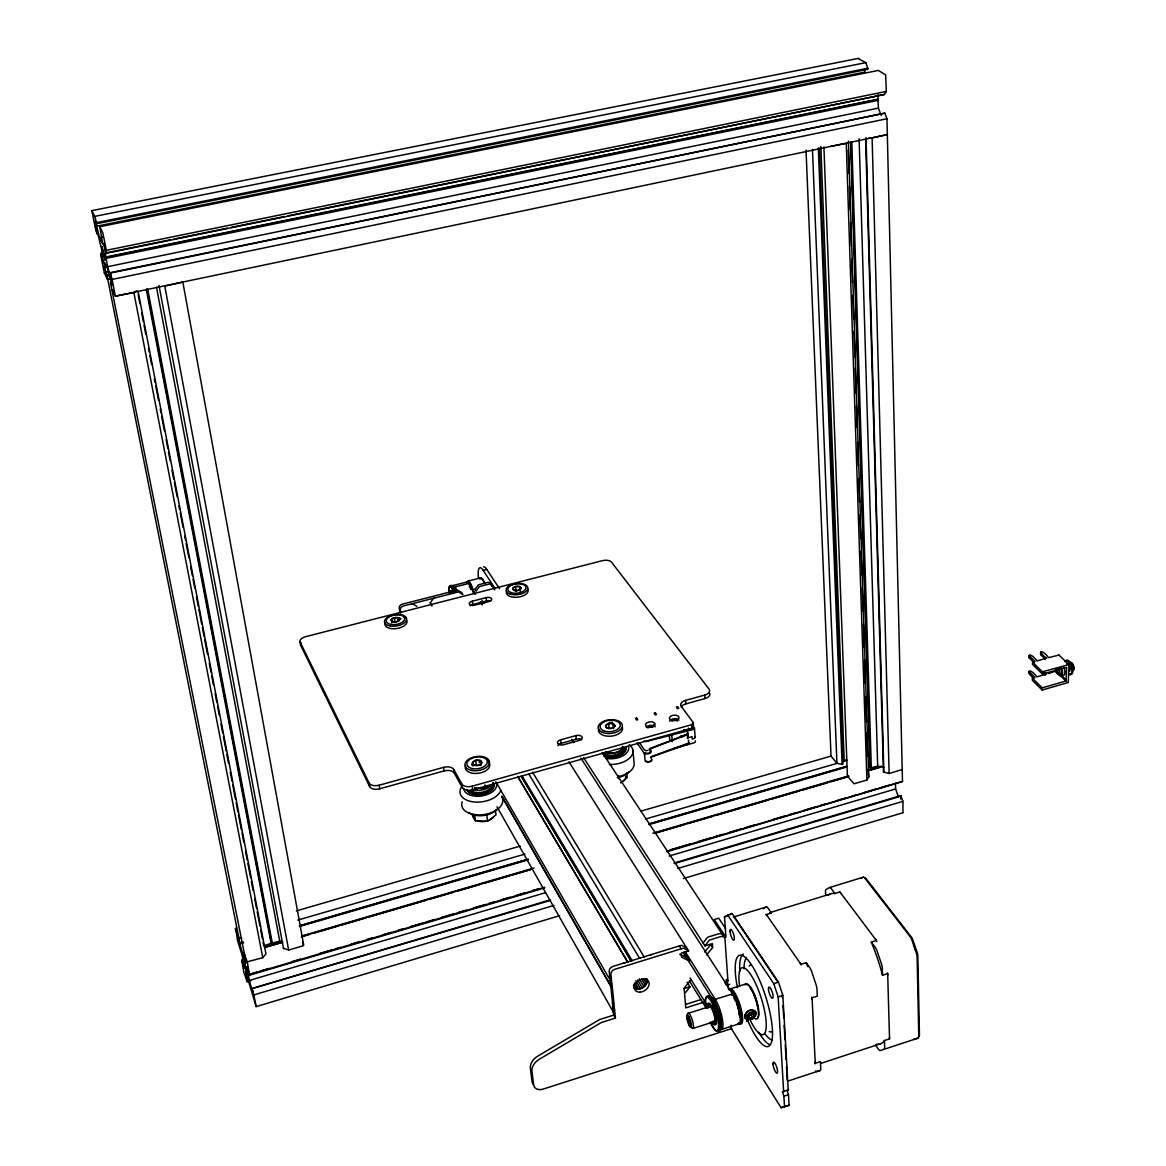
<?xml version="1.0" encoding="UTF-8"?>
<svg xmlns="http://www.w3.org/2000/svg" width="1166" height="1166" viewBox="0 0 1166 1166"><rect width="100%" height="100%" fill="white"/><g stroke="black" fill="none" stroke-linecap="round" stroke-linejoin="round"><path stroke-width="1.5" d="M1033.732 678.437L1028.98 673.729C1027.625 666.5 1035.889 674.968 1036.778 676.907L1046.427 674.137L1044.036 671.791M1033.878 662.492L1029.112 657.828C1027.742 650.599 1036.049 659.009 1036.938 660.933L1046.631 658.178C1034.738 649.506 1043.366 649.52 1048.482 657.653L1059.049 655.073M1028.995 671.558L1034.942 677.431L1032.406 678.16L1032.376 680.332L1042.156 690.039L1068.245 682.504L1069.018 664.605L1058.597 654.767M1029.126 655.642L1035.087 661.472L1032.551 662.186L1032.522 664.387L1042.346 674.006L1066.671 667.462L1065.972 680.973L1042.185 687.853L1032.406 678.16M1045.406 659.213L1040.597 654.563L1040.626 652.377M1042.156 690.039L1042.185 687.853M1042.346 674.006L1042.375 671.805L1032.551 662.186M469.665 585.624L469.679 586.411M858.599 58.868L865.872 62.643L867.985 69.246L96.676 223.726L95.379 221.074L99.547 237.66L102.71 244.16L99.824 226.7L878.392 70.426L885.664 74.945L886.32 91.429L884.396 94.504L106.427 253.255L103.789 243.373L107.534 266.693L111.644 280.161L110.158 272.684L884.834 113.131L886.962 118.757L902.484 781.482L666.835 851.778M633.998 987.515C639.274 991.77 648.792 985.459 646.634 978.944M302.562 942.245L303.204 945.786L288.658 950.057L283.367 948.191M819.304 147.893L842.916 764.138L842.085 764.386L836.926 763.38L831.023 756.064L806.027 150.093M744.826 1015.819L744.841 1015.79A6.18 4.547 -36.1 0 0 744.768 1016.796A6.165 4.27 -33.7 0 0 744.943 1017.641A6.486 4.198 -31.7 0 0 745.395 1018.326M240.036 943.862L106.922 275.176L104.59 267.32L104.415 262.131L107.593 268.778L110.755 280.277L111.776 285.408L110.435 282.566L245.356 958.525L245.618 963.612L238.593 939.869L240.036 943.862L243.534 942.842M250.675 980.708L247.177 981.743L245.574 971.278L256.141 1006.622L559.578 915.689M544.609 887.924L249.509 975.184L247.381 962.402L243.971 952.884M902.965 812.644L902.95 801.319L900.735 795.62L674.05 863.044M901.945 769.604L889.133 773.51L883.464 771.994L865.624 138.973M686.614 1015.863L687.153 1015.149A6.413 1.516 72.9 0 1 690.461 1020.585A6.413 1.516 72.9 0 1 691.03 1027.377A6.413 1.516 72.9 0 1 687.707 1021.926L686.614 1015.863L688.115 1013.152A8.031 1.895 72.9 0 1 691.817 1018.647A8.031 1.895 72.9 0 1 693.42 1027.712A8.031 1.895 72.9 0 1 690.257 1025.337M823.925 146.974L847.405 776.221L854.095 783.785L866.906 780.039L868.728 776.935L848.425 141.159M850.947 142.106L870.332 768.321L850.641 142.412M105.64 257.497L877.925 99.518L878.071 94.388M692.021 728.211L693.508 726.141L693.245 722.585L681.265 706.377A7.973 4.46 -4.2 0 1 685.666 700.343L704.76 695.053A7.9 4.387 -4 0 0 709.045 689.091L611.538 562.172A7.185 3.629 -5.4 0 0 602.37 560.671L305.623 636.68A7.535 3.862 -10 0 0 300.143 642.087L300.711 645.439L369.666 786.598A8.293 4.737 -10 0 0 379.766 788.784L444.115 770.93A8.249 4.737 -8.8 0 1 454.288 773.073L462.304 787.604A8.308 4.81 -8.4 0 0 472.638 789.805L692.021 728.211L691.759 724.654L693.245 722.585M430.21 602.953L433.256 598.726A1.472 1.224 -31.3 0 1 434.102 598.129L434.35 598.071M474.912 589.457L478.439 584.822L487.213 582.504A3.6 2.988 -33.3 0 1 490.988 584.705M704.774 952.039L710.779 944.635L712.645 947.506L706.625 954.925M691.103 979.586L684.121 988.185L685.754 1007.89L704.497 1001.958M684.107 988.637L689.966 986.8L686.031 991.931A1.851 1.341 -33.8 0 1 684.967 992.689L684.675 992.776M1048.263 673.613L1056.527 670.8M247.221 961.819L262.758 957.68L265.95 953.963L138.069 291.194M263.079 942.23L263.764 945.815L271.62 943.119L146.872 288.993M754.927 1016.052L755.116 1015.848A6.704 4.008 -29.9 0 0 755.757 1015.018A6.486 4.198 -31.7 0 0 756.166 1014.07A6.165 4.27 -33.7 0 0 756.282 1013.123A6.18 4.533 -36.1 0 0 756.064 1012.234A6.5 5.043 -38.8 0 0 755.539 1011.403A6.734 5.451 -42 0 0 754.781 1010.776L754.504 1010.601A7.011 5.917 -45.9 0 0 753.251 1010.12L752.974 1010.062A6.938 6.034 -50.6 0 0 747.158 1011.884L746.881 1012.161A7.011 5.917 -45.9 0 0 745.89 1013.356L745.686 1013.677A6.734 5.451 -42 0 0 745.161 1014.712M687.853 743.369L651.022 756.661M614.774 726.068L611.8 728.313L607.209 728.167L605.606 725.791L608.579 723.561L613.156 723.692L614.774 726.068A4.664 2.638 -5.6 0 1 607.224 728.167A4.664 2.638 -5.6 0 1 608.565 723.561A4.664 2.638 -5.6 0 1 614.774 726.068A6.719 3.819 -5.6 0 0 613.301 725.616M474.693 788.245L485.42 788.362L491.105 785.039M472.507 762.695L475.713 760.378L480.319 760.538L481.733 763.016L478.541 765.333L473.921 765.173L472.507 762.695L472.959 766.062M650.847 757.958L651.677 759.139A3.527 2.026 -4.1 0 1 650.074 761.748A3.527 2.026 -4.1 0 1 645.541 761.369L645.41 761.179A7.025 6.704 48.3 0 1 645.046 760.276L644.434 753.396A7.011 1.02 -18 0 1 644.696 753.163L645.585 752.945A2.726 1.574 -5.9 0 0 649.039 753.047A2.726 1.574 -5.9 0 0 650.191 751.035L649.375 749.855A2.04 1.181 -5.9 0 1 650.307 748.324L686.687 734.391L687.94 733.035L688.304 737.684L692.021 736.635L692.21 739.069L693.449 738.719A2.682 1.53 -4.2 0 0 694.921 736.635M869.078 137.719L872.124 137.967L887.064 134.629L115.332 296.164L133.871 292.608L136.582 290.757M645.483 752.945L645.541 752.901A5.349 0.772 -18 0 0 645.206 753.178L644.434 753.396M515.576 586.542L512.792 588.393L514.104 590.331L518.214 590.419L520.998 588.553L519.686 586.615L515.576 586.542L516.115 591.206M391.368 619.612L394.341 617.688L398.466 617.776L399.617 619.787L396.644 621.711L392.505 621.624L391.368 619.612L391.82 622.746M725.558 928.5L718.708 918.196L714.248 919.551L725.952 937.245L724.494 916.797L732.117 913.459L778.494 982.136L782.852 995.429L788.216 1089.933L782.488 1091.799L783.902 1096.171L784.514 1106.738L781.103 1107.7L731.344 1028.703L731.097 1025.147M730.062 914.756L732.117 913.459M620.706 782.867L627.177 777.591L626.74 772.883M763.234 908.81L766.295 906.944A6.267 1.749 72.9 0 1 767.957 908.023L771.455 913.007L766.353 914.567L800.969 964.297L806.202 962.65L809.933 967.969A6.53 1.88 72.3 0 1 811.886 972.123L816.025 984.57A6.559 1.88 72.2 0 1 816.972 989.205L817.308 996.143L812.061 997.819L815.267 1063.305L820.427 1061.599L820.733 1068.275A6.457 1.793 71.8 0 1 820.121 1070.461L788.318 1080.969M471.72 814.014L475.422 820.791L487.607 821.258L496.002 814.932L495.404 810.195M860.785 878.566L863.117 877.255A6.18 1.982 72.4 0 1 864.939 878.26A4.679 1.501 72.3 0 1 866.367 879.062L911.375 937.1A4.868 1.603 71.6 0 1 912.934 940.175L917.132 952.36A4.883 1.603 71.5 0 1 917.831 955.843L919.435 1034.475A4.824 1.53 71.1 0 1 918.866 1036.166M651.211 757.142L687.794 744.01A2.157 1.224 -3.4 0 0 688.742 742.436M1029.52 657.07L1029.112 657.828M781.103 1107.7L789.091 1105.222L788.493 1094.655L787.065 1090.283L788.216 1089.933M784.514 1106.738L789.091 1105.222M783.902 1096.171L788.493 1094.655M876.54 1044.24A78.997 24.02 71.9 0 0 884.484 1040.524L889.541 1038.862L887.676 973.595L882.531 975.242A78.997 24.02 71.9 0 0 871.279 942.113L876.409 940.496L839.884 891.946L834.871 893.491A78.997 24.02 71.9 0 0 828.268 895.415M820.689 1063.45L880.84 1043.643M875.549 1045.144L878.406 1049.181A6.384 1.924 71.4 0 0 880.286 1050.551L917.992 1038.134A6.384 2.011 71.1 0 0 918.75 1035.918L917.132 957.213A6.471 2.128 71.5 0 0 916.214 952.622L912.001 940.394A6.457 2.113 71.7 0 0 909.946 936.327L864.939 878.26M235.765 928.136L237.485 940.423L241.945 954.531L244.466 967.124L244.015 968.494L241.756 959.924L243.796 972.08L247.177 981.743M721.652 1029.418L738.923 1023.879M731.84 1028.543L543.196 1089.088A9.27 6.69 -30.4 0 1 533.678 1084.992L531.929 1071.481A13.322 9.649 -30.5 0 1 539.421 1059.18L601.19 1022.611L615.429 1018.093L614.147 1005.952A1.88 1.37 -32.3 0 1 614.19 1005.456L611.902 983.361A1.88 1.385 -32.5 0 1 611.8 983.011L610.911 974.222A4.664 3.44 -32.6 0 1 614.876 969.281L682.882 948.293A1.866 1.37 -34.1 0 1 684.019 948.366L688.64 950.931L681.221 953.22L681.542 957.14L689.602 961.134L683.903 952.097M917.992 1038.134L914.159 1039.358A6.355 1.997 71.1 0 1 913.605 1039.314M651.677 954.458L651.371 954.56A1.88 1.385 -33.5 0 0 650.293 955.318M782.488 1091.799L783.625 1091.449L778.145 996.945L782.852 995.429M692.968 1028.456L713.621 1021.853M820.121 1070.461L816.739 1071.539A6.428 1.764 71.8 0 1 815.617 1070.986M615.429 1018.093L613.739 1015.09L599.513 1019.594L537.847 1056.09A13.307 9.649 -30.5 0 0 530.37 1068.362L532.119 1081.873A9.255 6.69 -30.4 0 0 533.124 1084.293M685.666 1004.407L700.97 999.568M685.171 951.645L715.283 999.349L732.598 993.869A17.592 4.475 72.7 0 1 739.798 1013.837A17.592 4.475 72.7 0 1 737.684 1023.777M727.569 914.858L773.787 983.638L778.494 982.136M687.911 1013.429L709.642 1006.535M730.207 988.899L745.934 983.929M583.641 757.696L704.978 945.874L712.353 943.586L712.645 947.506M770.886 912.308L830.44 893.987M724.494 916.797L727.526 915.878M766.397 906.9L733.297 917.059A6.296 1.676 73 0 1 733.633 917.059M829.565 887.53L863.234 877.196M683.393 878.581L903.052 812.702M256.141 1006.593L253.838 994.919L553.967 905.414M677.854 868.451L902.95 801.319M247.44 981.029L545.426 892.704M669.124 856.048L895.605 788.945L895.459 783.275M249.509 975.184L247.221 966.425L249.262 980.46L253.109 993.826L252.075 988.549L550.25 899.861M252.075 988.549L550.556 900.414M674.385 863.569L901.143 796.116M248.096 974.616L256.826 972.036M260.31 971.001L269.04 968.421M291.719 961.717L300.449 959.152M319.644 953.467L331.858 949.867M335.342 948.832L340.574 947.288M351.053 944.183L359.769 941.603M366.751 939.548L371.983 938.003M382.463 934.899L391.178 932.319M398.16 930.264L403.392 928.719M410.374 926.649L422.588 923.049M426.086 922.014L434.801 919.435M441.783 917.365L453.997 913.765M457.495 912.73L466.211 910.15M473.192 908.081L485.406 904.481M488.889 903.446L494.136 901.901M501.118 899.831L509.834 897.252M516.815 895.197L525.545 892.617M532.512 890.547L537.759 889.002M670.363 849.81L691.307 843.616M698.288 841.56L710.502 837.946M713.986 836.911L722.716 834.331M729.697 832.276L741.911 828.662M745.395 827.627L754.125 825.047M773.32 819.377L785.534 815.763M789.018 814.743L794.25 813.183M804.729 810.093L816.943 806.478M820.427 805.458L825.659 803.899M836.124 800.809L844.854 798.229M851.836 796.174L857.068 794.629M864.05 792.559L876.264 788.945M879.747 787.925L888.477 785.345M249.305 974.587L544.726 887.253M666.894 851.136L902.484 781.482M271.62 943.119L279.738 941.137L282.799 941.909M870.594 767.884L877.692 766.164L884.061 767.403M264.944 946.748L282.42 941.632M301.63 936.007L534.028 867.97M652.843 833.18L848.527 775.886M867.752 770.26L881.729 766.164M264.857 947.302L282.347 942.186M301.571 936.546L532.352 868.962M654.738 833.122L848.804 776.294M869.792 770.158L880.286 767.082M264.711 947.535L282.187 942.42M301.411 936.779L310.156 934.228M313.654 933.208L338.125 926.037M341.623 925.017L366.095 917.846M369.593 916.826L425.546 900.429M429.03 899.409L453.516 892.238M457.014 891.218L481.485 884.047M484.983 883.026L509.455 875.855M512.953 874.835L530.428 869.719M656.298 832.859L684.267 824.668M687.765 823.633L712.251 816.477M715.735 815.442L740.221 808.271M743.719 807.251L768.19 800.08M771.688 799.06L799.657 790.869M803.155 789.848L827.627 782.678M831.125 781.657L848.6 776.541M869.588 770.391L880.068 767.315M297.753 920.105L524.919 854.08M645.483 819.028L837.698 763.162M842.931 761.631L846.429 760.611M239.89 943.09L243.388 942.07M299.312 925.76L528.315 859.021M648.937 823.881L846.458 766.31M239.321 943.542L242.82 942.522M300.464 925.717L525.851 860.027M651.634 823.356L845.569 766.834M299.458 926.533L528.402 859.794M648.996 824.639L846.487 767.053M296.353 910.894L520.182 846.093M640.834 811.157L831.445 755.976M1042.375 671.805L1069.018 664.605M687.226 743.791L688.465 743.442L687.255 744.243M672.869 748.82L693.77 742.917A2.682 1.545 -4.2 0 0 695.242 740.833M300.143 642.087L369.097 783.027A8.308 4.737 -10 0 0 379.198 785.199L443.619 767.359A8.249 4.722 -8.8 0 1 453.807 769.502L461.809 784.004A8.308 4.81 -8.4 0 0 472.157 786.19L691.759 724.654M686.162 730.062L687.415 729.712M694.251 727.54A2.696 1.53 -4.2 0 1 692.764 729.625L646.999 741.314A2.696 1.545 -5 0 1 643.836 740.964M481.529 789.018L488.277 787.123M557.975 745.686A4.737 2.696 -6.6 0 1 561.065 743.398L576.252 739.171A4.722 2.696 -6.3 0 1 581.703 739.769M681.25 707.048A7.958 4.475 -4.2 0 1 685.943 703.856L705.007 698.565A7.9 4.402 -4 0 0 709.628 693.143M560.671 739.842L575.887 735.615A4.722 2.682 -6.3 0 1 581.892 736.81A4.722 2.682 -6.3 0 1 579.036 740.468L563.776 744.71A4.737 2.696 -6.5 0 1 557.771 743.514A4.737 2.696 -6.5 0 1 560.671 739.842L561.065 743.398M645.468 761.311L646.255 761.107A2.711 1.56 -4.1 0 0 647.8 761.587M472.274 601.204L486.178 597.633A4.27 2.186 -7.2 0 1 491.513 598.566A4.27 2.186 -7.2 0 1 488.758 601.598L474.81 605.183A4.285 2.201 -7.4 0 1 469.475 604.236A4.285 2.201 -7.4 0 1 472.274 601.204L472.696 604.527A4.285 2.201 -7.4 0 0 470.19 605.854M472.696 604.527L486.586 600.956A4.27 2.201 -7.2 0 1 490.726 601.044M452.437 587.343A13.03 2.551 75.8 0 1 454.973 586.95L468.528 583.51L475.422 594.223M478.424 578.132A23.582 4.926 75.7 0 1 483.161 570.363L486.761 569.46L499.558 588.699M468.236 581.032L480.581 577.884M453.283 585.463L466.808 582.023M105.057 272.553L104.328 272.931L107.228 279.053L111.484 279.578M110.158 272.684L112.096 279.432L886.962 118.757M104.59 267.32L878.421 108.117L877.925 99.518M105.596 272.407L109.167 271.663M110.347 273.092L884.834 113.131M106.922 275.176L110.478 274.447M107.141 276.255L110.697 275.511M107.228 279.053L110.785 278.31M106.223 252.862L170.44 239.759M174.011 239.03L227.516 228.113M231.087 227.385L284.591 216.468M288.162 215.739L884.396 94.504M105.625 257.074L878.202 99.081M105.887 258.4L878.231 100.32M106.427 253.255L106.339 250.326L886.32 91.429M96.414 226.248L864.91 72.103L864.822 68.852M99.547 237.66L103.118 236.931M858.803 58.3L91.881 210.623L94.737 216.38L865.872 62.643M94.737 216.38L96.457 222.633L867.956 68.211M682.737 736.708L680.536 736.242L685.725 735.148M1041.806 653.762L1040.597 654.563M847.303 760.305L844.155 759.693L820.879 146.61M241.668 938.207L238.345 937.377L235.211 928.748M474.824 787.706L477.433 788.872M746.021 1018.763L746.255 1018.865A6.981 3.804 -28.3 0 0 747.348 1019.084L747.639 1019.099A6.894 3.381 -26.8 0 0 750.787 1018.486M679.734 954.24L687.78 958.233M400.74 612.981L400.302 609.964A3.644 3.046 -30 0 1 403.349 605.985L458.034 592.022A1.458 1.224 -32.2 0 1 458.981 592.153L462.873 594.587L461.721 592.605L457.859 590.375A1.458 1.224 -32.2 0 0 456.912 590.244L402.299 604.177A3.644 3.046 -30 0 0 399.253 608.156L399.807 611.917M830.556 146.377L846.268 143.389L866.906 780.039M644.754 753.134L644.827 753.192A3.527 2.055 -5.9 0 0 649.36 753.469A3.527 2.055 -5.9 0 0 650.949 750.817L650.613 748.747L687.08 734.769A2.157 1.239 -5.2 0 0 688.027 733.166M686.876 1018.953L688.479 1020.454M1061.483 675.61L1066.453 680.405M1061.483 676.047L1066.438 680.842M1056.061 671.368L1065.972 680.973M1042.812 672.797L1045.202 675.143M868.728 776.935L868.087 769.181M471.093 588.174L471.487 589.384M834.871 893.491L831.227 888.609A6.209 1.909 72.5 0 0 829.449 887.574L826.096 889.512A6.18 1.88 72.6 0 0 825.499 891.903L825.645 895.269M871.279 942.113L875.185 947.331A6.486 2.04 71.9 0 1 877.196 951.412L881.394 963.728A6.5 2.04 71.8 0 1 882.312 968.334L882.531 975.242M653.485 724.582L655.103 726.855M639.464 742.713L644.302 749.738A2.696 1.56 -5 0 0 647.786 750.423M636.928 742.698L644.681 753.95A2.696 1.56 -5 0 0 645.366 754.489M775.711 978.799L734.799 918.196A6.296 1.676 73 0 0 734.041 917.307M483.161 570.363L494.923 588.16M491.746 585.361L494.763 589.909M602.181 752.493L722.658 934.841M752.653 1017.554L750.948 1014.901L748.455 1015.688L750.161 1018.355L748.878 1017.029A5.67 3.119 -82.6 0 1 749.927 1014.726A5.553 3.775 -2.8 0 1 752.42 1013.939L753.79 1015.353A5.67 3.134 -82.6 0 0 752.653 1017.539A5.538 3.775 -2.8 0 0 750.161 1018.341M474.883 589.238L476.049 591.22L479.095 587.008A1.458 1.21 -33 0 1 480.028 586.396L488.365 584.268A3.6 3.002 -33.3 0 1 492.154 586.469M481.981 600.403L483.948 603.449M571.792 739.346L573.789 742.64M480.348 601.875L482.33 604.935M580.857 758.06L732.598 993.869M568.979 761.864L688.64 950.931M454.973 586.95L456.926 590.04M455.527 590.594L456.635 592.372M679.326 945.932L681.148 948.818M683.611 953.307L714.671 1002.643M689.995 977.866L706.334 1004.043M689.398 981.014L705.736 1007.249M687.08 982.166L689.981 987.048M686.745 1017.408L691.438 1025.118M430.181 602.735L432.09 606.058M532.6 772.183L644.434 957.432M528.898 774.151L639.624 958.365M645.06 978.886L646.911 982.02M643.545 978.974L646.343 983.667M522.164 776.06L632.132 960.667M521.698 776.643L631.608 961.323M521.144 776.352L630.995 961.017M641.606 978.988L645.323 985.241M639.289 978.813L643.938 986.64M517.733 776.396L627.891 962.271M517.762 776.643L627.906 962.533M637.642 979.936L642.277 987.762M635.82 980.693L640.455 988.535M634.902 982.632L638.589 988.914M634.056 984.148L636.825 988.855M633.415 985.241L635.251 988.374M739.871 1017.204L739.827 1015.761M609.643 975.665L611.348 978.624M495.9 781.832L610.663 981.014M502.05 796.32L611.698 987.296M501.774 796.407L611.392 987.383M612.879 1007.278L614.584 1010.281M496.993 806.785L613.564 1012.452M727.001 979.294L728.575 989.701M469.927 585.769L470.233 587.052M99.824 226.7L102.885 233.069L106.339 250.326M112.373 289.926L115.347 296.193L112.096 279.432M454.142 589.836L454.346 590.594M878.421 108.117L881.175 115.434M895.605 788.945L898.345 796.83M773.787 983.638L778.145 996.945M739.492 1014.901L738.661 1009.683M104.372 273.019L100.888 255.995L100.786 253.153L103.351 262.802L101.515 248.956L96.487 228.405L95.597 226.568L97.084 234.031L95.189 227.457L91.866 210.667M732.496 995.137L731.738 993.694L731.84 995.196M252.279 989.147L253.838 994.919M738.501 1009.056L736.635 1001.317L733.749 996.376M96.457 222.633L96.676 223.726M138.186 294.809L139.905 303.743M141.625 312.692L143.36 321.627M144.045 325.212L145.765 334.146M148.534 348.459L149.219 352.03M149.904 355.615L151.638 364.55M154.393 378.863L155.093 382.433M155.778 386.019L158.532 400.332M160.267 409.266L160.952 412.851M161.637 416.422L164.406 430.735M166.126 439.669L167.846 448.619M168.545 452.189L170.265 461.138M172 470.073L173.719 479.022M174.404 482.593L177.174 496.905M178.894 505.84L179.579 509.425M180.278 512.996L183.033 527.309M184.753 536.243L185.452 539.829M186.137 543.4L188.892 557.712M190.626 566.647L192.346 575.596M193.046 579.167L194.766 588.116M196.486 597.065L198.22 605.999M198.905 609.57L201.66 623.883M202.359 627.468L204.079 636.403M204.764 639.988L207.533 654.286M209.253 663.235L210.988 672.17M211.673 675.755L213.393 684.69M215.127 693.639L216.847 702.573M217.532 706.159L219.266 715.093M220.986 724.042L222.706 732.977M223.406 736.562L226.16 750.86M226.845 754.446L228.58 763.38M230.3 772.329L232.034 781.264M232.719 784.849L235.474 799.162M236.173 802.733L237.893 811.682M238.578 815.253L241.347 829.565M242.032 833.136L243.752 842.085M245.487 851.02L247.207 859.969M247.906 863.54L250.661 877.852M251.346 881.423L253.08 890.372M254.8 899.307L256.52 908.256M257.22 911.827L259.974 926.139M260.659 929.71L262.394 938.659M133.871 292.608L262.758 957.68M146.304 289.387L271.168 943.644M147.703 289.095L272.348 943.294M158.984 285.422L283.586 948.789M156.492 287.259L279.738 941.137M613.739 1015.09L612.442 1002.964A1.866 1.37 -32.3 0 1 612.718 1001.973M288.658 950.057L164.785 286.136L182.829 282.07L303.743 945.203M369.097 783.027L369.666 786.598M379.198 785.199L379.766 788.784M398.466 617.776L398.918 620.91M394.341 617.688L395.026 622.382M416.874 606.364L412.91 603.93A1.472 1.239 -30.4 0 0 411.86 603.813M443.619 767.359L444.115 770.93M453.807 769.502L454.288 773.073M461.809 784.004L462.304 787.604M474.591 814.466L475.422 820.791M472.157 786.19L472.638 789.805M480.319 760.538L480.96 765.566M486.79 814.932L487.607 821.258M475.713 760.378L476.369 765.406M484.983 784.907L485.42 788.362M486.178 597.633L486.586 600.956M519.686 586.615L520.211 591.293M610.197 980.402L612.485 1002.468M575.887 735.615L576.252 739.171M608.579 723.561L609.06 728.546M618.636 775.827L618.942 778.961M613.156 723.692L613.622 728.692M632.934 750.146L634.085 762.797A20.288 11.791 -5.7 0 1 617.63 776.702M688.698 1016.461L689.485 1026.051M671.791 735.513L672.286 741.591M686.803 948.031L682.197 945.48A1.866 1.37 -34.1 0 0 681.061 945.407L613.156 966.337A4.664 3.44 -32.5 0 0 609.191 971.263L610.095 980.038A1.88 1.385 -32.4 0 0 610.401 980.693M669.342 735.032L669.838 741.11M704.978 945.874L708.957 940.67A1.866 1.37 -34.8 0 1 710.138 939.869L720.486 936.677A4.591 3.367 -35 0 1 724.961 938.951L727.905 980.285A3.032 2.186 -34.7 0 0 725.296 983.492M685.666 700.343L685.943 703.856M688.479 740.119L688.654 742.319M687.197 733.254L687.605 738.559M703.127 943.003L707.106 937.799A1.866 1.37 -34.8 0 1 708.272 937.012L718.606 933.82A4.577 3.367 -35 0 1 723.08 936.109M694.44 728.021L695.125 737.116M726.199 979.717L726.433 983.04M704.76 695.053L705.007 698.565M783.013 1005.558L783.727 1018.151M784.135 1025.351L784.951 1039.751M785.257 1045.144L786.088 1059.544M786.496 1066.744L787.21 1079.337A6.486 1.705 72 0 1 787.21 1080.182M818.328 148.097L842.085 764.386M812.469 149.423L836.926 763.38M848.25 149.918L849.008 173.53M849.416 186.239L850.174 209.851M850.582 222.56L851.34 246.172M851.748 258.881L852.506 282.493M852.9 295.202L853.658 318.814M854.066 331.523L854.882 356.942M855.232 367.844L856.048 393.263M856.456 405.972L857.156 427.776M857.622 442.293L858.38 465.904M858.788 478.614L859.546 502.225M859.94 514.935L860.697 538.546M861.106 551.256L861.863 574.867M862.272 587.577L863.029 611.188M863.438 623.897L864.195 647.509M864.604 660.218L865.361 683.83M865.77 696.539L866.586 721.958M866.936 732.86L867.679 756.472M851.807 142.165L871.337 768.03M859.123 138.812L877.692 766.164M884.484 1040.524L884.673 1047.17A6.413 1.938 71.3 0 1 883.974 1049.371M866.047 137.471L883.872 772.49M872.124 137.967L889.133 773.51M900.735 795.62L900.808 799.031M613.797 1012.831A4.62 3.367 -32.3 0 1 613.418 1012.044M646.984 978.784A8.002 5.874 -33 0 1 643.341 987.398A8.002 5.874 -33 0 1 633.838 987.675M728.284 980.752A3.017 2.186 -34.7 0 1 724.961 982.166M729.595 984.191A3.032 2.186 -34.7 0 1 725.748 984.541M737.48 987.704A47.821 12.549 72.6 0 1 749.738 962.329A47.821 12.549 72.6 0 1 772.504 1035.233A47.821 12.549 72.6 0 1 747.712 1020.469M769.4 1044.547A47.791 12.622 72.5 0 1 758.774 1032.231M739.842 971.424A47.791 12.622 72.5 0 1 743.456 954.08M483.54 566.822A23.568 4.955 75.7 0 1 486.761 569.46M623.737 963.072A1.88 1.399 -32.8 0 1 625.02 963.116M527.586 588.932A10.946 5.597 -6.7 0 1 517.879 597.167A10.946 5.597 -6.7 0 1 506.598 591.366M622.731 747.187A10.713 6.151 -5.7 0 1 621.915 748.776M620.429 750.248A10.713 6.151 -5.7 0 1 605.358 752.055M622.396 746.24A10.698 6.151 -5.7 0 1 617.397 754.198A10.698 6.151 -5.7 0 1 603.682 753.192M625.705 776.498A10.625 6.224 -5.7 0 1 621.318 782.488M623.227 747.202A11.223 6.442 -5.7 0 1 616.085 752.668A11.223 6.442 -5.7 0 1 605.037 752.303M622.513 727.832A12.097 6.865 -5.6 0 1 610.051 736.212A12.097 6.865 -5.6 0 1 598.624 728.896M609.395 722.512A12.097 6.865 -5.6 0 1 612.529 722.366M629.232 744.724A20.361 11.718 -5.7 0 1 629.961 757.769A20.361 11.718 -5.7 0 1 609.322 764.488M626.157 747.61A13.846 7.958 -5.7 0 1 620.429 755.277A13.846 7.958 -5.7 0 1 606.641 756.938M628.634 747.319A16.339 9.386 -5.7 0 1 621.872 756.37A16.339 9.386 -5.7 0 1 605.591 758.323M629.042 771.513A16.251 9.459 -5.7 0 1 617.208 777.722M622.731 753.921A13.351 7.666 -5.7 0 1 620.195 755.466M617.106 756.617A13.351 7.666 -5.7 0 1 613.71 757.288M606.888 757.069A13.351 7.666 -5.7 0 1 603.944 756.18M625.676 747.45A13.38 7.681 -5.7 0 1 618.65 755.481A13.38 7.681 -5.7 0 1 603.857 755.568M624.306 747.61A11.995 6.894 -5.7 0 1 616.566 755.277A11.995 6.894 -5.7 0 1 602.633 753.702M487.505 759.838A9.751 5.582 -8.1 0 1 489.02 762.462M487.884 787.487A10.931 6.34 -8.2 0 1 472.507 789.338M490.988 784.835A10.917 6.34 -8.2 0 1 483.409 791.947A10.917 6.34 -8.2 0 1 470.991 790.446M493.495 817.162A10.844 6.413 -8.3 0 1 489.735 820.004M487.184 820.966A10.844 6.413 -8.3 0 1 476.646 820.558M474.839 819.436A10.844 6.413 -8.3 0 1 473.177 816.389M489.239 762.972A12.345 7.069 -8.2 0 1 478.075 773.32A12.345 7.069 -8.2 0 1 465.598 765.814M471.53 764.954A6.865 3.935 -8.2 0 1 472.551 764.022M479.037 762.214A6.865 3.935 -8.2 0 1 480.698 762.418M493.539 782.619A14.123 8.206 -8.2 0 1 484.386 793.886A14.123 8.206 -8.2 0 1 466.779 790.125M493.116 783.158A13.613 7.9 -8.2 0 1 490.23 791.218M484.313 794.017A13.613 7.9 -8.2 0 1 477.288 794.862M471.064 793.536A13.613 7.9 -8.2 0 1 467.318 790.402M501.832 796.917A20.697 12.141 -8.3 0 1 483.176 814.67A20.697 12.141 -8.3 0 1 462.232 801.698M496.701 784.368A16.659 9.678 -8.2 0 1 480.888 796.087A16.659 9.678 -8.2 0 1 463.645 788.362M500.782 790.431A20.769 12.083 -8.3 0 1 473.556 801.917A20.769 12.083 -8.3 0 1 462.392 785.84M497.357 808.913A16.572 9.751 -8.3 0 1 483.438 815.559A16.572 9.751 -8.3 0 1 468.776 812.381M493.058 782.517A13.642 7.929 -8.2 0 1 484.225 793.405A13.642 7.929 -8.2 0 1 467.202 789.776M492.285 784.674A12.228 7.098 -8.2 0 1 483.803 792.647A12.228 7.098 -8.2 0 1 469.883 790.971M403.64 616.537A8.818 4.533 -8.6 0 1 405.957 618.315M391.28 619.204A6.209 3.192 -8.6 0 1 394.021 618.053M398.685 617.82A6.209 3.192 -8.6 0 1 400.973 618.738M406.599 620.093A11.164 5.743 -8.6 0 1 396.076 628.634A11.164 5.743 -8.6 0 1 385.232 622.6M397.475 619.569A6.194 3.192 -8.6 0 1 398.961 619.714M300.711 645.439A7.521 3.862 -10 0 1 301.149 642.889M646.197 727.249A4.824 2.74 -4.9 0 1 654.49 726.258M669.75 721.302A4.824 2.726 -4.5 0 1 673.948 718.752A4.824 2.726 -4.5 0 1 678.962 720.194M613.418 725.471A6.996 3.964 -5.6 0 1 614.948 725.908M689.295 743.31A2.682 1.545 -4.3 0 1 687.401 744.068M650.599 760.83A2.711 1.56 -4.1 0 1 648.85 761.558M671.937 721.156A2.682 1.516 -4.5 0 1 674.808 719.918A2.682 1.516 -4.5 0 1 677.169 721.215M647.946 728.123A2.682 1.53 -4.9 0 1 649.812 726.695A2.682 1.53 -4.9 0 1 652.654 727.016M688.508 728.123A2.696 1.53 -4.3 0 1 687.342 730.091A2.696 1.53 -4.3 0 1 683.874 729.858M688.538 728.575A2.696 1.53 -4.3 0 1 687.372 730.543A2.696 1.53 -4.3 0 1 683.903 730.295M689.689 743.281A2.682 1.545 -4.3 0 1 686.22 744.506M1060.521 667.535A4.737 2.011 72.7 0 1 1061.454 673.438A4.737 2.011 72.7 0 1 1058.597 673.015M1063.99 667.535A6.573 2.798 72.7 0 1 1064.602 674.196A6.573 2.798 72.7 0 1 1061.483 674.604M1061.687 668.191A6.573 2.798 72.7 0 1 1061.847 675.668A6.573 2.798 72.7 0 1 1057.547 672.942M1066.599 664.052A3.95 1.691 72.6 0 1 1069.849 667.331A3.95 1.691 72.6 0 1 1068.61 671.237M1058.83 668.643A3.95 1.676 72.7 0 1 1059.267 674.137A3.95 1.676 72.7 0 1 1056.192 671.018M1064.82 661.603A7.433 3.192 72.6 0 1 1071.277 666.894A7.433 3.192 72.6 0 1 1068.522 674.167M1056.688 668.672A2.638 1.108 72.7 0 1 1057.97 672.053A2.638 1.108 72.7 0 1 1056.731 673.161A2.638 1.108 72.7 0 1 1055.332 669.882M1065.637 661.618A7.433 3.192 72.6 0 1 1072.064 666.165A7.433 3.192 72.6 0 1 1069.688 674.079M1070.942 662.973A3.673 1.574 72.6 0 1 1072.997 665.174M1073.332 666.063A3.673 1.574 72.6 0 1 1073.347 669.692M1070.053 662.813A4.285 1.836 72.6 0 1 1073.259 665.072A4.285 1.836 72.6 0 1 1073.303 670.508M480.698 578.861A13.001 2.711 75.7 0 1 484.925 583.583M479.751 579.065A13.584 2.828 75.7 0 1 484.386 583.394M469.286 586.848A7.798 1.574 75.8 0 1 469.679 587.139M470.423 588.232A7.798 1.574 75.8 0 1 471.049 589.588M466.983 583.233A13.015 2.638 75.8 0 1 472.682 590.754M472.93 591.556A13.015 2.638 75.8 0 1 473.381 593.202M467.362 582.577A13.613 2.755 75.7 0 1 474.285 593.873M451.082 592.663A7.812 1.53 75.8 0 1 451.825 591.308M450.338 593.013A8.41 1.632 75.8 0 1 451.985 591.818M449.478 591.803A13.642 2.653 75.8 0 1 454.157 591.905M449.172 592.969A13.045 2.536 75.8 0 1 453.297 591.658M450.499 586.877A13.642 2.667 75.8 0 1 450.659 586.163M450.761 585.886A13.642 2.667 75.8 0 1 455.294 591.614M451.738 585.915A13.045 2.551 75.8 0 1 455.819 591.774M450.528 592.809A7.812 1.516 75.8 0 1 451.767 591.905M466.24 582.548A13.001 2.623 75.8 0 1 468.528 583.51M717.833 1008.663A11.223 2.769 72.8 0 1 720.238 1022.64M715.283 999.349A17.636 4.358 72.8 0 1 722.439 1019.39A17.636 4.358 72.8 0 1 720.428 1029.301M739.623 986.028A35.067 9.182 72.6 0 1 750.277 973.945A35.067 9.182 72.6 0 1 766.266 1024.841A35.067 9.182 72.6 0 1 750.583 1020.95M772.402 1031.487A35.038 9.299 72.5 0 1 769.239 1031.546M749.199 966.06A35.038 9.299 72.5 0 1 751.37 964.909M776.046 979.353A6.559 1.793 72.5 0 1 776.891 981.014M769.735 912.861A79.652 22.139 72.3 0 1 771.455 913.007M806.202 962.65A79.652 22.139 72.3 0 1 807.79 966.672M781.745 995.502A6.588 1.793 72.4 0 1 782.313 997.557M772.198 1040.203A43.798 11.616 72.5 0 1 765.231 1034.155M744.025 968.771A43.798 11.616 72.5 0 1 746.284 958.029M750.306 988.462A14.342 3.76 72.6 0 1 751.006 989.278M751.356 989.759A14.342 3.76 72.6 0 1 752.464 991.494M752.828 992.149A14.342 3.76 72.6 0 1 754.606 995.997M754.941 996.843A14.342 3.76 72.6 0 1 755.874 999.481M756.166 1000.384A14.342 3.76 72.6 0 1 756.909 1003.081M757.317 1004.859A14.342 3.76 72.6 0 1 757.944 1008.925M913.59 945.174A12.068 3.95 71.6 0 1 913.882 945.918M914.625 948.162A12.068 3.95 71.6 0 1 915.033 949.678M815.209 1061.876A6.471 1.778 71.9 0 1 814.888 1063.858M811.842 997.09A6.544 1.851 72.2 0 1 812.134 999.291M800.182 963.16A6.515 1.851 72.4 0 1 801.217 965.011M765.756 914.479A6.296 1.749 72.8 0 1 767.097 915.645M889.498 1037.434A6.413 1.968 71.3 0 1 889.337 1038.964M887.443 972.867A6.486 2.04 71.7 0 1 887.72 975.053M839.52 891.946A6.238 1.924 72.4 0 1 840.671 892.996M875.579 939.388A6.442 2.026 71.9 0 1 876.832 941.545M747.756 1020.862A4.649 3.163 -3 0 1 746.794 1021.401A3.717 2.536 -3 0 0 747.45 1020.891M747.202 1020.775A3.411 2.317 -3 0 1 746.75 1021.125M734.012 998.373A10.538 2.682 72.7 0 1 734.799 999.656M735.061 1000.151A10.538 2.682 72.7 0 1 735.6 1001.215M736.358 1002.979A10.538 2.682 72.7 0 1 737.291 1005.544M737.495 1006.2A10.538 2.682 72.7 0 1 738.34 1009.479M738.676 1011.33A10.538 2.682 72.7 0 1 738.865 1014.828M746.327 984.731A17.563 4.591 72.6 0 1 756.064 998.737A17.563 4.591 72.6 0 1 757.419 1017.962M744.899 984.789A18.364 4.795 72.6 0 1 756.078 1000.588A18.364 4.795 72.6 0 1 755.233 1018.647M729.435 989.978A17.607 4.489 72.7 0 1 739.783 1007.541A17.607 4.489 72.7 0 1 738.617 1023.165M729.406 989.424A18.408 4.693 72.7 0 1 740.731 1007.351A18.408 4.693 72.7 0 1 738.705 1023.034M747.96 1017.801A4.708 3.367 -34.9 0 1 745.919 1013.633A4.708 3.367 -34.9 0 1 751.341 1010.135A4.708 3.367 -34.9 0 1 754.067 1013.852M744.651 1015.848A6.5 5.043 -38.8 0 1 744.972 1014.784M745.788 1018.836A6.704 4.008 -29.9 0 1 745.161 1018.399M754.854 1016.111A6.981 3.804 -28.3 0 1 753.702 1017.043M753.396 1017.248A6.894 3.381 -26.8 0 1 752.755 1017.627M716.259 1023.252A10.581 2.594 72.8 0 1 714.364 1023.311M714.131 1023.063A10.581 2.594 72.8 0 1 713.388 1022.101M708.549 1006.083A10.581 2.594 72.8 0 1 708.578 1005.66M708.913 1004.159A10.581 2.594 72.8 0 1 709.482 1003.678M711.93 1005.864A10.581 2.594 72.8 0 1 714.233 1010.718M714.466 1011.359A10.581 2.594 72.8 0 1 715.297 1013.997M715.822 1015.98A10.581 2.594 72.8 0 1 716.303 1018.472M707.631 1007.818A11.383 2.784 72.8 0 1 711.085 1005.369A11.383 2.784 72.8 0 1 716.084 1021.037A11.383 2.784 72.8 0 1 712.178 1022.057M706.028 1005.733A18.452 4.533 72.8 0 1 710.342 998.3A18.452 4.533 72.8 0 1 719.218 1022.684A18.452 4.533 72.8 0 1 714.466 1028.893M714.015 1028.266A18.452 4.533 72.8 0 1 712.222 1025.147M711.756 1024.229A18.452 4.533 72.8 0 1 710.866 1022.29M707.879 996.23A18.452 4.533 72.8 0 1 718.854 1013.706A18.452 4.533 72.8 0 1 717.571 1030.307M705.94 1008.313A17.665 4.329 72.8 0 1 710.269 999.962A17.665 4.329 72.8 0 1 718.504 1026.517A17.665 4.329 72.8 0 1 710.225 1022.159M709.336 996.332A17.65 4.343 72.8 0 1 718.693 1011.243A17.65 4.343 72.8 0 1 720.078 1029.942M707.922 1008.255A10.581 2.594 72.8 0 1 711.041 1005.85A10.581 2.594 72.8 0 1 715.749 1020.192A10.581 2.594 72.8 0 1 712.411 1021.926M709.001 1006.885A8.016 1.968 72.8 0 1 713.913 1014.187A8.016 1.968 72.8 0 1 713.024 1021.052M247.192 973.042L244.073 961.586L247.192 973.042M101.821 246.492L105.232 260.237L101.821 246.492M636.694 718.081L635.441 718.416L636.578 720.049L637.831 719.699L636.694 718.081M655.336 712.907L654.097 713.242L655.248 714.875L656.487 714.525L655.336 712.907M677.577 706.727L676.353 707.077L677.533 708.68L678.772 708.33L677.577 706.727M640.338 992.106A8.016 5.874 -33 0 0 648.733 981.714A8.016 5.874 -33 0 0 636.053 982.807A8.016 5.874 -33 0 0 640.338 992.106M773 1064.077A5.815 1.516 72.1 0 0 776.629 1073.128A5.815 1.516 72.1 0 0 776.206 1065.753A5.815 1.516 72.1 0 0 773 1064.077M768.467 989.205A5.903 1.589 72.5 0 0 772.169 998.285A5.903 1.589 72.5 0 0 771.717 990.604A5.903 1.589 72.5 0 0 768.467 989.205M730.018 931.532A5.655 1.487 73 0 0 733.531 940.19A5.655 1.487 73 0 0 733.006 932.654A5.655 1.487 73 0 0 730.018 931.532M515.008 590.579A4.212 2.143 -6.7 0 0 521.085 587.985A4.212 2.143 -6.7 0 0 514.585 586.877A4.212 2.143 -6.7 0 0 515.008 590.579M509.746 593.931A10.946 5.582 -6.7 0 0 527.644 589.296A10.946 5.582 -6.7 0 0 513.506 584.079A10.946 5.582 -6.7 0 0 509.746 593.931M510.868 592.517A9.124 4.649 -6.7 0 0 525.793 588.655A9.124 4.649 -6.7 0 0 514.017 584.297A9.124 4.649 -6.7 0 0 510.868 592.517M602.574 732.423A12.112 6.85 -5.6 0 0 622.163 726.943A12.112 6.85 -5.6 0 0 606.014 720.442A12.112 6.85 -5.6 0 0 602.574 732.423M603.784 730.805A10.1 5.713 -5.6 0 0 620.108 726.229A10.1 5.713 -5.6 0 0 606.67 720.821A10.1 5.713 -5.6 0 0 603.784 730.805M474.941 765.494A4.751 2.726 -8.2 0 0 481.835 762.287A4.751 2.726 -8.2 0 0 474.577 760.8A4.751 2.726 -8.2 0 0 474.941 765.494M471.574 770.405A12.36 7.069 -8.2 0 0 489.458 762.025A12.36 7.069 -8.2 0 0 470.583 758.177A12.36 7.069 -8.2 0 0 471.574 770.405M472.419 768.598A10.29 5.888 -8.2 0 0 487.33 761.631A10.29 5.888 -8.2 0 0 471.603 758.41A10.29 5.888 -8.2 0 0 472.419 768.598M393.408 621.872A4.3 2.201 -8.6 0 0 399.749 619.204A4.3 2.201 -8.6 0 0 393.306 618.038A4.3 2.201 -8.6 0 0 393.408 621.872M390.187 625.982A11.164 5.728 -8.6 0 0 406.657 619.015A11.164 5.728 -8.6 0 0 389.896 615.998A11.164 5.728 -8.6 0 0 390.187 625.982M390.989 624.422A9.313 4.781 -8.6 0 0 404.719 618.621A9.313 4.781 -8.6 0 0 390.756 616.1A9.313 4.781 -8.6 0 0 390.989 624.422M647.276 726.884A4.839 2.74 -4.9 0 0 655.073 724.698A4.839 2.74 -4.9 0 0 648.558 722.104A4.839 2.74 -4.9 0 0 647.276 726.884M671.237 720.194A4.824 2.726 -4.5 0 0 678.976 718.037A4.824 2.726 -4.5 0 0 672.432 715.458A4.824 2.726 -4.5 0 0 671.237 720.194M750.729 1019.55A4.722 3.367 -34.9 0 0 754.97 1013.137A4.722 3.367 -34.9 0 0 747.493 1014.697A4.722 3.367 -34.9 0 0 750.729 1019.55M751.166 1019.375A3.775 2.696 -34.9 0 0 754.562 1014.245A3.775 2.696 -34.9 0 0 748.587 1015.484A3.775 2.696 -34.9 0 0 751.166 1019.375M751.195 1019.128A3.469 2.478 -34.9 0 0 754.3 1014.42A3.469 2.478 -34.9 0 0 748.82 1015.571A3.469 2.478 -34.9 0 0 751.195 1019.128"/></g></svg>
